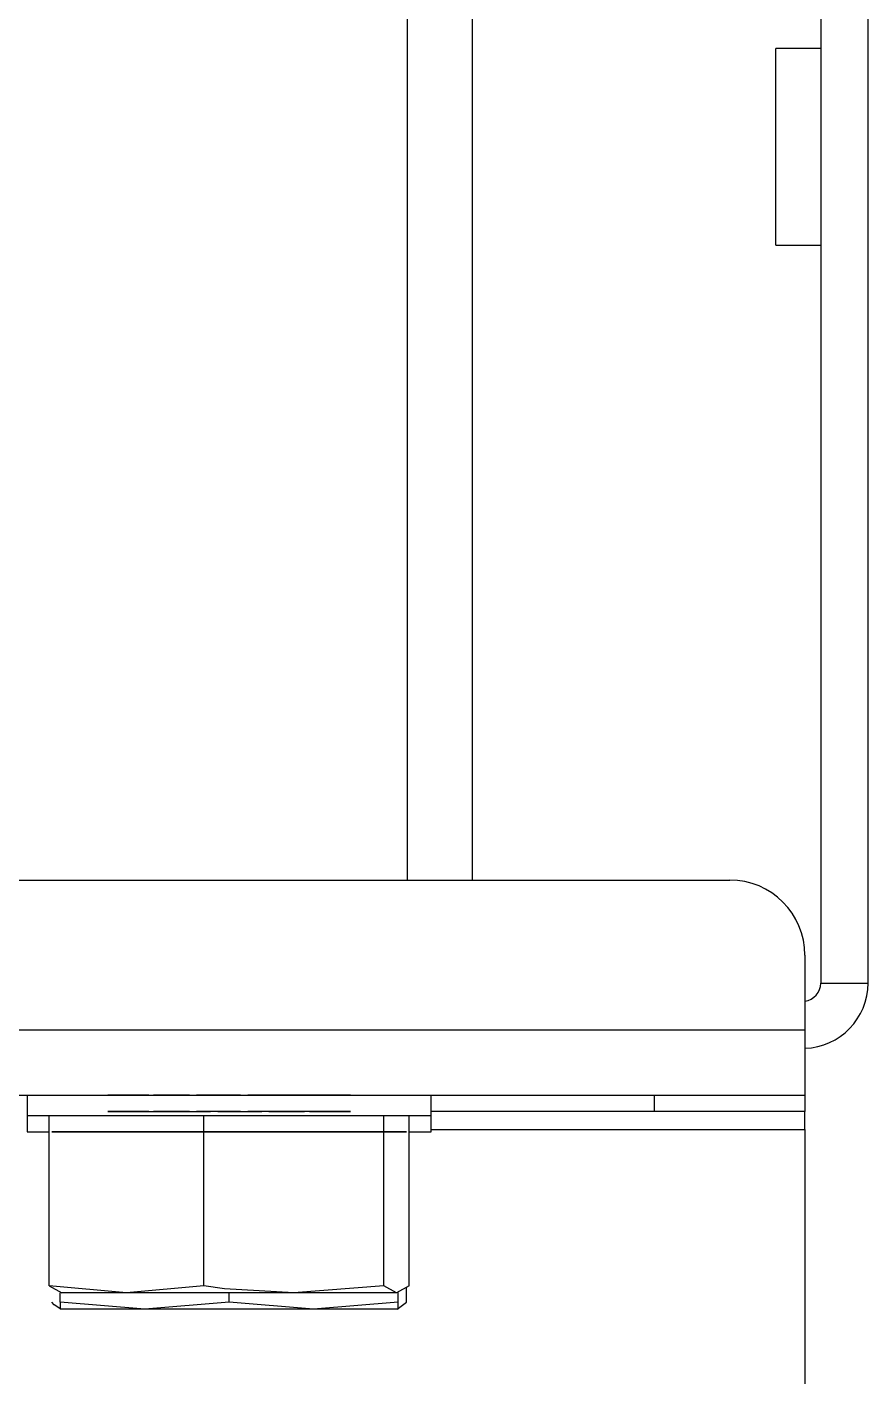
# Model space of a CAD drawing. Extents: x 8 to 102, y 11 to 162.
# Drawn here: x 30.106 to 31.506, y 125.521 to 127.766 of the extents above; entities that cross this region are included whole.
import ezdxf

# ---------------------------------------------------------------- set-up
doc = ezdxf.new("R2010")
doc.units = 0
doc.header["$MEASUREMENT"] = 0
doc.layers.add('TFR-TRI3', color=7, linetype='CONTINUOUS')

msp = doc.modelspace()

# ---------------------------------------------------------------- linework, layer by layer
at = {"layer": 'TFR-TRI3', "color": 30, "linetype": 'CONTINUOUS'}
for p, q in [((30.7391, 126.3464), (30.7391, 131.1879)), ((30.8476, 126.3464), (30.8476, 128.9878))]:
    msp.add_line(p, q, dxfattribs=at)
at = {"layer": 'TFR-TRI3', "color": 113, "linetype": 'CONTINUOUS'}
for p, q in [((31.4271, 128.9579), (31.4271, 126.1749)), ((31.5056, 126.1749), (31.5056, 128.9579)), ((31.3521, 127.708), (31.3521, 127.7299)), ((31.4271, 127.7299), (31.3521, 127.7299)), ((31.3521, 127.6481), (31.3521, 127.708)), ((31.3521, 127.5664), (31.3521, 127.6481)), ((31.3521, 127.4846), (31.3521, 127.5664)), ((31.3521, 127.4248), (31.3521, 127.4846)), ((31.3521, 127.4029), (31.3521, 127.4248)), ((31.3521, 127.4029), (31.4271, 127.4029)), ((31.4271, 126.1749), (31.5056, 126.1749))]:
    msp.add_line(p, q, dxfattribs=at)
at = {"layer": 'TFR-TRI3', "color": 11, "linetype": 'CONTINUOUS'}
for p, q in [((29.9316, 126.3464), (31.2756, 126.3464)), ((31.4006, 126.2214), (31.4006, 126.0964)), ((31.4006, 126.0964), (8.3606, 126.0964)), ((31.4006, 126.0964), (31.4006, 126.02)), ((31.4006, 126.02), (31.4006, 125.9884)), ((8.3606, 125.9884), (31.4006, 125.9884))]:
    msp.add_line(p, q, dxfattribs=at)
at = {"layer": 'TFR-TRI3', "color": 2, "linetype": 'CONTINUOUS'}
for p, q in [((30.1064, 125.9884), (30.1064, 125.9544)), ((30.2418, 125.9884), (30.2406, 125.9884)), ((30.2406, 125.9884), (30.2419, 125.9884)), ((30.2406, 125.9884), (30.2419, 125.9884)), ((30.2418, 125.9884), (30.2406, 125.9884)), ((30.245, 125.9884), (30.2418, 125.9884)), ((30.245, 125.9884), (30.2418, 125.9884)), ((30.2419, 125.9884), (30.2434, 125.9884)), ((30.2419, 125.9884), (30.2434, 125.9884)), ((30.2434, 125.9884), (30.2467, 125.9884)), ((30.2434, 125.9884), (30.2467, 125.9884)), ((30.2777, 125.9884), (30.245, 125.9884)), ((30.2777, 125.9884), (30.245, 125.9884)), ((30.2467, 125.9884), (30.2796, 125.9884)), ((30.2467, 125.9884), (30.2796, 125.9884)), ((30.256, 125.9884), (30.2582, 125.9884)), ((30.256, 125.9884), (30.2582, 125.9884)), ((30.2564, 125.9884), (30.256, 125.9884)), ((30.2564, 125.9884), (30.256, 125.9884)), ((30.2725, 125.9884), (30.2564, 125.9884)), ((30.2725, 125.9884), (30.2564, 125.9884)), ((30.2582, 125.9884), (30.2858, 125.9884)), ((30.2582, 125.9884), (30.2858, 125.9884)), ((30.2622, 125.9884), (30.2629, 125.9884)), ((30.2641, 125.9884), (30.2622, 125.9884)), ((30.2641, 125.9884), (30.2622, 125.9884)), ((30.2622, 125.9884), (30.2629, 125.9884)), ((30.2629, 125.9884), (30.2812, 125.9884)), ((30.2629, 125.9884), (30.2812, 125.9884)), ((30.2904, 125.9884), (30.2641, 125.9884)), ((30.2904, 125.9884), (30.2641, 125.9884)), ((30.2752, 125.9884), (30.2725, 125.9884)), ((30.2752, 125.9884), (30.2725, 125.9884)), ((30.2788, 125.9884), (30.2752, 125.9884)), ((30.2788, 125.9884), (30.2752, 125.9884)), ((30.2777, 125.9884), (30.2808, 125.9884)), ((30.2777, 125.9884), (30.2808, 125.9884)), ((30.3092, 125.9884), (30.2788, 125.9884)), ((30.3092, 125.9884), (30.2788, 125.9884)), ((30.284, 125.9884), (30.2796, 125.9884)), ((30.284, 125.9884), (30.2796, 125.9884)), ((30.2808, 125.9884), (30.2858, 125.9884)), ((30.2808, 125.9884), (30.2858, 125.9884)), ((30.2812, 125.9884), (30.2841, 125.9884)), ((30.2812, 125.9884), (30.2841, 125.9884)), ((30.2904, 125.9884), (30.284, 125.9884)), ((30.2904, 125.9884), (30.284, 125.9884)), ((30.2841, 125.9884), (30.2877, 125.9884)), ((30.2841, 125.9884), (30.2877, 125.9884)), ((30.2877, 125.9884), (30.317, 125.9884)), ((30.2877, 125.9884), (30.317, 125.9884)), ((30.3092, 125.9884), (30.3209, 125.9884)), ((30.3092, 125.9884), (30.3209, 125.9884)), ((30.3298, 125.9884), (30.317, 125.9884)), ((30.3298, 125.9884), (30.317, 125.9884)), ((30.3187, 125.9884), (30.3191, 125.9884)), ((30.3187, 125.9884), (30.3191, 125.9884)), ((30.3209, 125.9884), (30.3187, 125.9884)), ((30.3209, 125.9884), (30.3187, 125.9884)), ((30.3191, 125.9884), (30.3341, 125.9884)), ((30.3191, 125.9884), (30.3341, 125.9884)), ((30.3499, 125.9884), (30.3209, 125.9884)), ((30.3209, 125.9884), (30.3341, 125.9884)), ((30.3209, 125.9884), (30.3341, 125.9884)), ((30.3499, 125.9884), (30.3209, 125.9884)), ((30.3439, 125.9884), (30.3298, 125.9884)), ((30.3439, 125.9884), (30.3298, 125.9884)), ((30.3311, 125.9884), (30.331, 125.9884)), ((30.3311, 125.9884), (30.331, 125.9884)), ((30.331, 125.9884), (30.3334, 125.9884)), ((30.331, 125.9884), (30.3334, 125.9884)), ((30.3439, 125.9884), (30.3311, 125.9884)), ((30.3439, 125.9884), (30.3311, 125.9884)), ((30.3334, 125.9884), (30.3637, 125.9884)), ((30.3334, 125.9884), (30.3637, 125.9884)), ((30.3534, 125.9884), (30.3499, 125.9884)), ((30.3534, 125.9884), (30.3499, 125.9884)), ((30.3565, 125.9884), (30.3534, 125.9884)), ((30.3565, 125.9884), (30.3534, 125.9884)), ((30.3764, 125.9884), (30.3565, 125.9884)), ((30.3764, 125.9884), (30.3565, 125.9884)), ((30.3637, 125.9884), (30.3673, 125.9884)), ((30.3637, 125.9884), (30.3673, 125.9884)), ((30.3673, 125.9884), (30.3702, 125.9884)), ((30.3673, 125.9884), (30.3702, 125.9884)), ((30.3702, 125.9884), (30.3881, 125.9884)), ((30.3702, 125.9884), (30.3881, 125.9884)), ((30.3764, 125.9884), (30.3937, 125.9884)), ((30.3764, 125.9884), (30.3937, 125.9884)), ((30.4057, 125.9884), (30.3881, 125.9884)), ((30.4057, 125.9884), (30.3881, 125.9884)), ((30.3937, 125.9884), (30.4115, 125.9884)), ((30.3937, 125.9884), (30.4115, 125.9884)), ((30.4238, 125.9884), (30.4057, 125.9884)), ((30.4238, 125.9884), (30.4057, 125.9884)), ((30.4131, 125.9884), (30.4115, 125.9884)), ((30.4131, 125.9884), (30.4115, 125.9884)), ((30.4146, 125.9884), (30.4131, 125.9884)), ((30.4146, 125.9884), (30.4131, 125.9884)), ((30.4179, 125.9884), (30.4146, 125.9884)), ((30.4179, 125.9884), (30.4146, 125.9884)), ((30.4522, 125.9884), (30.4179, 125.9884)), ((30.4522, 125.9884), (30.4179, 125.9884)), ((30.4238, 125.9884), (30.4279, 125.9884)), ((30.4238, 125.9884), (30.4279, 125.9884)), ((30.4279, 125.9884), (30.4297, 125.9884)), ((30.4279, 125.9884), (30.4297, 125.9884)), ((30.4297, 125.9884), (30.4331, 125.9884)), ((30.4297, 125.9884), (30.4331, 125.9884)), ((30.4331, 125.9884), (30.4674, 125.9884)), ((30.4331, 125.9884), (30.4674, 125.9884)), ((30.4556, 125.9884), (30.4522, 125.9884)), ((30.4556, 125.9884), (30.4522, 125.9884)), ((30.4573, 125.9884), (30.4556, 125.9884)), ((30.4573, 125.9884), (30.4556, 125.9884)), ((30.4614, 125.9884), (30.4573, 125.9884)), ((30.4614, 125.9884), (30.4573, 125.9884)), ((30.4614, 125.9884), (30.4795, 125.9884)), ((30.4614, 125.9884), (30.4795, 125.9884)), ((30.4674, 125.9884), (30.4707, 125.9884)), ((30.4674, 125.9884), (30.4707, 125.9884)), ((30.4707, 125.9884), (30.4722, 125.9884)), ((30.4707, 125.9884), (30.4722, 125.9884)), ((30.4722, 125.9884), (30.4738, 125.9884)), ((30.4722, 125.9884), (30.4738, 125.9884)), ((30.4916, 125.9884), (30.4738, 125.9884)), ((30.4916, 125.9884), (30.4738, 125.9884)), ((30.4795, 125.9884), (30.4972, 125.9884)), ((30.4795, 125.9884), (30.4972, 125.9884)), ((30.5088, 125.9884), (30.4916, 125.9884)), ((30.5088, 125.9884), (30.4916, 125.9884)), ((30.515, 125.9884), (30.4972, 125.9884)), ((30.515, 125.9884), (30.4972, 125.9884)), ((30.5088, 125.9884), (30.5261, 125.9884)), ((30.5088, 125.9884), (30.5261, 125.9884)), ((30.518, 125.9884), (30.515, 125.9884)), ((30.518, 125.9884), (30.515, 125.9884)), ((30.5216, 125.9884), (30.518, 125.9884)), ((30.5216, 125.9884), (30.518, 125.9884)), ((30.5544, 125.9884), (30.5216, 125.9884)), ((30.5544, 125.9884), (30.5216, 125.9884)), ((30.5261, 125.9884), (30.5292, 125.9884)), ((30.5261, 125.9884), (30.5292, 125.9884)), ((30.5292, 125.9884), (30.533, 125.9884)), ((30.5292, 125.9884), (30.533, 125.9884)), ((30.533, 125.9884), (30.5644, 125.9884)), ((30.533, 125.9884), (30.5644, 125.9884)), ((30.5414, 125.9884), (30.5565, 125.9884)), ((30.5414, 125.9884), (30.5555, 125.9884)), ((30.5414, 125.9884), (30.5565, 125.9884)), ((30.5414, 125.9884), (30.5555, 125.9884)), ((30.5662, 125.9884), (30.5511, 125.9884)), ((30.5662, 125.9884), (30.5511, 125.9884)), ((30.5643, 125.9884), (30.5511, 125.9884)), ((30.5643, 125.9884), (30.5511, 125.9884)), ((30.5569, 125.9884), (30.5544, 125.9884)), ((30.5569, 125.9884), (30.5544, 125.9884)), ((30.5555, 125.9884), (30.5682, 125.9884)), ((30.5555, 125.9884), (30.5682, 125.9884)), ((30.5565, 125.9884), (30.5569, 125.9884)), ((30.5565, 125.9884), (30.5569, 125.9884)), ((30.5761, 125.9884), (30.5643, 125.9884)), ((30.5761, 125.9884), (30.5643, 125.9884)), ((30.5644, 125.9884), (30.5666, 125.9884)), ((30.5644, 125.9884), (30.5666, 125.9884)), ((30.5666, 125.9884), (30.5662, 125.9884)), ((30.5666, 125.9884), (30.5662, 125.9884)), ((30.5976, 125.9884), (30.5682, 125.9884)), ((30.5976, 125.9884), (30.5682, 125.9884)), ((30.5761, 125.9884), (30.6064, 125.9884)), ((30.5761, 125.9884), (30.6064, 125.9884)), ((30.5949, 125.9884), (30.6012, 125.9884)), ((30.5949, 125.9884), (30.6012, 125.9884)), ((30.5949, 125.9884), (30.6211, 125.9884)), ((30.5949, 125.9884), (30.6211, 125.9884)), ((30.6012, 125.9884), (30.5976, 125.9884)), ((30.6012, 125.9884), (30.5976, 125.9884)), ((30.6045, 125.9884), (30.5994, 125.9884)), ((30.6271, 125.9884), (30.5994, 125.9884)), ((30.6045, 125.9884), (30.5994, 125.9884)), ((30.6271, 125.9884), (30.5994, 125.9884)), ((30.6041, 125.9884), (30.6012, 125.9884)), ((30.6012, 125.9884), (30.6057, 125.9884)), ((30.6012, 125.9884), (30.6057, 125.9884)), ((30.6041, 125.9884), (30.6012, 125.9884)), ((30.6223, 125.9884), (30.6041, 125.9884)), ((30.6223, 125.9884), (30.6041, 125.9884)), ((30.6076, 125.9884), (30.6045, 125.9884)), ((30.6076, 125.9884), (30.6045, 125.9884)), ((30.6386, 125.9884), (30.6057, 125.9884)), ((30.6386, 125.9884), (30.6057, 125.9884)), ((30.6064, 125.9884), (30.6101, 125.9884)), ((30.6064, 125.9884), (30.6101, 125.9884)), ((30.6076, 125.9884), (30.6403, 125.9884)), ((30.6076, 125.9884), (30.6403, 125.9884)), ((30.6101, 125.9884), (30.6128, 125.9884)), ((30.6101, 125.9884), (30.6128, 125.9884)), ((30.6128, 125.9884), (30.6288, 125.9884)), ((30.6128, 125.9884), (30.6288, 125.9884)), ((30.6211, 125.9884), (30.623, 125.9884)), ((30.6211, 125.9884), (30.623, 125.9884)), ((30.623, 125.9884), (30.6223, 125.9884)), ((30.623, 125.9884), (30.6223, 125.9884)), ((30.6292, 125.9884), (30.6271, 125.9884)), ((30.6292, 125.9884), (30.6271, 125.9884)), ((30.6288, 125.9884), (30.6292, 125.9884)), ((30.6288, 125.9884), (30.6292, 125.9884)), ((30.6419, 125.9884), (30.6386, 125.9884)), ((30.6419, 125.9884), (30.6386, 125.9884)), ((30.6403, 125.9884), (30.6434, 125.9884)), ((30.6403, 125.9884), (30.6434, 125.9884)), ((30.6433, 125.9884), (30.6419, 125.9884)), ((30.6433, 125.9884), (30.6419, 125.9884)), ((30.6446, 125.9884), (30.6433, 125.9884)), ((30.6446, 125.9884), (30.6433, 125.9884)), ((30.6434, 125.9884), (30.6446, 125.9884)), ((30.6434, 125.9884), (30.6446, 125.9884)), ((30.7789, 125.9544), (30.7789, 125.9884)), ((30.1064, 125.9544), (30.1267, 125.9544)), ((30.1064, 125.9544), (30.1064, 125.9274)), ((30.1267, 125.9544), (30.185, 125.9544)), ((30.185, 125.9544), (30.2745, 125.9544)), ((30.2418, 125.9614), (30.2406, 125.9614)), ((30.2406, 125.9614), (30.2419, 125.9614)), ((30.2418, 125.9614), (30.2406, 125.9614)), ((30.2406, 125.9614), (30.2419, 125.9614)), ((30.245, 125.9614), (30.2418, 125.9614)), ((30.245, 125.9614), (30.2418, 125.9614)), ((30.2419, 125.9614), (30.2434, 125.9614)), ((30.2419, 125.9614), (30.2434, 125.9614)), ((30.2434, 125.9614), (30.2467, 125.9614)), ((30.2434, 125.9614), (30.2467, 125.9614)), ((30.2777, 125.9614), (30.245, 125.9614)), ((30.2777, 125.9614), (30.245, 125.9614)), ((30.2467, 125.9614), (30.2796, 125.9614)), ((30.2467, 125.9614), (30.2796, 125.9614)), ((30.256, 125.9614), (30.2582, 125.9614)), ((30.2564, 125.9614), (30.256, 125.9614)), ((30.256, 125.9614), (30.2582, 125.9614)), ((30.2564, 125.9614), (30.256, 125.9614)), ((30.2725, 125.9614), (30.2564, 125.9614)), ((30.2725, 125.9614), (30.2564, 125.9614)), ((30.2582, 125.9614), (30.2858, 125.9614)), ((30.2582, 125.9614), (30.2858, 125.9614)), ((30.2622, 125.9614), (30.2629, 125.9614)), ((30.2622, 125.9614), (30.2629, 125.9614)), ((30.2641, 125.9614), (30.2622, 125.9614)), ((30.2641, 125.9614), (30.2622, 125.9614)), ((30.2629, 125.9614), (30.2812, 125.9614)), ((30.2629, 125.9614), (30.2812, 125.9614)), ((30.2904, 125.9614), (30.2641, 125.9614)), ((30.2904, 125.9614), (30.2641, 125.9614)), ((30.2752, 125.9614), (30.2725, 125.9614)), ((30.2752, 125.9614), (30.2725, 125.9614)), ((30.2745, 125.9544), (30.3842, 125.9544)), ((30.2788, 125.9614), (30.2752, 125.9614)), ((30.2788, 125.9614), (30.2752, 125.9614)), ((30.2777, 125.9614), (30.2808, 125.9614)), ((30.2777, 125.9614), (30.2808, 125.9614)), ((30.3092, 125.9614), (30.2788, 125.9614)), ((30.3092, 125.9614), (30.2788, 125.9614)), ((30.284, 125.9614), (30.2796, 125.9614)), ((30.284, 125.9614), (30.2796, 125.9614)), ((30.2808, 125.9614), (30.2858, 125.9614)), ((30.2808, 125.9614), (30.2858, 125.9614)), ((30.2812, 125.9614), (30.2841, 125.9614)), ((30.2812, 125.9614), (30.2841, 125.9614)), ((30.2904, 125.9614), (30.284, 125.9614)), ((30.2904, 125.9614), (30.284, 125.9614)), ((30.2841, 125.9614), (30.2877, 125.9614)), ((30.2841, 125.9614), (30.2877, 125.9614)), ((30.2877, 125.9614), (30.317, 125.9614)), ((30.2877, 125.9614), (30.317, 125.9614)), ((30.3092, 125.9614), (30.3209, 125.9614)), ((30.3092, 125.9614), (30.3209, 125.9614)), ((30.3298, 125.9614), (30.317, 125.9614)), ((30.3298, 125.9614), (30.317, 125.9614)), ((30.3209, 125.9614), (30.3187, 125.9614)), ((30.3187, 125.9614), (30.3191, 125.9614)), ((30.3187, 125.9614), (30.3191, 125.9614)), ((30.3209, 125.9614), (30.3187, 125.9614)), ((30.3191, 125.9614), (30.3341, 125.9614)), ((30.3191, 125.9614), (30.3341, 125.9614)), ((30.3499, 125.9614), (30.3209, 125.9614)), ((30.3209, 125.9614), (30.3341, 125.9614)), ((30.3209, 125.9614), (30.3341, 125.9614)), ((30.3499, 125.9614), (30.3209, 125.9614)), ((30.3439, 125.9614), (30.3298, 125.9614)), ((30.3439, 125.9614), (30.3298, 125.9614)), ((30.3311, 125.9614), (30.331, 125.9614)), ((30.3311, 125.9614), (30.331, 125.9614)), ((30.331, 125.9614), (30.3334, 125.9614)), ((30.331, 125.9614), (30.3334, 125.9614)), ((30.3439, 125.9614), (30.3311, 125.9614)), ((30.3439, 125.9614), (30.3311, 125.9614)), ((30.3334, 125.9614), (30.3637, 125.9614)), ((30.3334, 125.9614), (30.3637, 125.9614)), ((30.3534, 125.9614), (30.3499, 125.9614)), ((30.3534, 125.9614), (30.3499, 125.9614)), ((30.3565, 125.9614), (30.3534, 125.9614)), ((30.3565, 125.9614), (30.3534, 125.9614)), ((30.3764, 125.9614), (30.3565, 125.9614)), ((30.3764, 125.9614), (30.3565, 125.9614)), ((30.3637, 125.9614), (30.3673, 125.9614)), ((30.3637, 125.9614), (30.3673, 125.9614)), ((30.3673, 125.9614), (30.3702, 125.9614)), ((30.3673, 125.9614), (30.3702, 125.9614)), ((30.3702, 125.9614), (30.3881, 125.9614)), ((30.3702, 125.9614), (30.3881, 125.9614)), ((30.3764, 125.9614), (30.3937, 125.9614)), ((30.3764, 125.9614), (30.3937, 125.9614)), ((30.3842, 125.9544), (30.501, 125.9544)), ((30.4057, 125.9614), (30.3881, 125.9614)), ((30.4057, 125.9614), (30.3881, 125.9614)), ((30.3937, 125.9614), (30.4115, 125.9614)), ((30.3937, 125.9614), (30.4115, 125.9614)), ((30.4238, 125.9614), (30.4057, 125.9614)), ((30.4238, 125.9614), (30.4057, 125.9614)), ((30.4131, 125.9614), (30.4115, 125.9614)), ((30.4131, 125.9614), (30.4115, 125.9614)), ((30.4146, 125.9614), (30.4131, 125.9614)), ((30.4146, 125.9614), (30.4131, 125.9614)), ((30.4179, 125.9614), (30.4146, 125.9614)), ((30.4179, 125.9614), (30.4146, 125.9614)), ((30.4522, 125.9614), (30.4179, 125.9614)), ((30.4522, 125.9614), (30.4179, 125.9614)), ((30.4238, 125.9614), (30.4279, 125.9614)), ((30.4238, 125.9614), (30.4279, 125.9614)), ((30.4279, 125.9614), (30.4297, 125.9614)), ((30.4279, 125.9614), (30.4297, 125.9614)), ((30.4297, 125.9614), (30.4331, 125.9614)), ((30.4297, 125.9614), (30.4331, 125.9614)), ((30.4331, 125.9614), (30.4674, 125.9614)), ((30.4331, 125.9614), (30.4674, 125.9614)), ((30.4556, 125.9614), (30.4522, 125.9614)), ((30.4556, 125.9614), (30.4522, 125.9614)), ((30.4573, 125.9614), (30.4556, 125.9614)), ((30.4573, 125.9614), (30.4556, 125.9614)), ((30.4614, 125.9614), (30.4573, 125.9614)), ((30.4614, 125.9614), (30.4573, 125.9614)), ((30.4614, 125.9614), (30.4795, 125.9614)), ((30.4614, 125.9614), (30.4795, 125.9614)), ((30.4674, 125.9614), (30.4707, 125.9614)), ((30.4674, 125.9614), (30.4707, 125.9614)), ((30.4707, 125.9614), (30.4722, 125.9614)), ((30.4707, 125.9614), (30.4722, 125.9614)), ((30.4722, 125.9614), (30.4738, 125.9614)), ((30.4722, 125.9614), (30.4738, 125.9614)), ((30.4916, 125.9614), (30.4738, 125.9614)), ((30.4916, 125.9614), (30.4738, 125.9614)), ((30.4795, 125.9614), (30.4972, 125.9614)), ((30.4795, 125.9614), (30.4972, 125.9614)), ((30.5088, 125.9614), (30.4916, 125.9614)), ((30.5088, 125.9614), (30.4916, 125.9614)), ((30.515, 125.9614), (30.4972, 125.9614)), ((30.515, 125.9614), (30.4972, 125.9614)), ((30.501, 125.9544), (30.6108, 125.9544)), ((30.5088, 125.9614), (30.5261, 125.9614)), ((30.5088, 125.9614), (30.5261, 125.9614)), ((30.518, 125.9614), (30.515, 125.9614)), ((30.518, 125.9614), (30.515, 125.9614)), ((30.5216, 125.9614), (30.518, 125.9614)), ((30.5216, 125.9614), (30.518, 125.9614)), ((30.5544, 125.9614), (30.5216, 125.9614)), ((30.5544, 125.9614), (30.5216, 125.9614)), ((30.5261, 125.9614), (30.5292, 125.9614)), ((30.5261, 125.9614), (30.5292, 125.9614)), ((30.5292, 125.9614), (30.533, 125.9614)), ((30.5292, 125.9614), (30.533, 125.9614)), ((30.533, 125.9614), (30.5644, 125.9614)), ((30.533, 125.9614), (30.5644, 125.9614)), ((30.5414, 125.9614), (30.5555, 125.9614)), ((30.5414, 125.9614), (30.5565, 125.9614)), ((30.5414, 125.9614), (30.5565, 125.9614)), ((30.5414, 125.9614), (30.5555, 125.9614)), ((30.5643, 125.9614), (30.5511, 125.9614)), ((30.5662, 125.9614), (30.5511, 125.9614)), ((30.5643, 125.9614), (30.5511, 125.9614)), ((30.5662, 125.9614), (30.5511, 125.9614)), ((30.5569, 125.9614), (30.5544, 125.9614)), ((30.5569, 125.9614), (30.5544, 125.9614)), ((30.5555, 125.9614), (30.5682, 125.9614)), ((30.5555, 125.9614), (30.5682, 125.9614)), ((30.5565, 125.9614), (30.5569, 125.9614)), ((30.5565, 125.9614), (30.5569, 125.9614)), ((30.5761, 125.9614), (30.5643, 125.9614)), ((30.5761, 125.9614), (30.5643, 125.9614)), ((30.5644, 125.9614), (30.5666, 125.9614)), ((30.5644, 125.9614), (30.5666, 125.9614)), ((30.5666, 125.9614), (30.5662, 125.9614)), ((30.5666, 125.9614), (30.5662, 125.9614)), ((30.5976, 125.9614), (30.5682, 125.9614)), ((30.5976, 125.9614), (30.5682, 125.9614)), ((30.5761, 125.9614), (30.6064, 125.9614)), ((30.5761, 125.9614), (30.6064, 125.9614)), ((30.5949, 125.9614), (30.6211, 125.9614)), ((30.5949, 125.9614), (30.6012, 125.9614)), ((30.5949, 125.9614), (30.6211, 125.9614)), ((30.5949, 125.9614), (30.6012, 125.9614)), ((30.6012, 125.9614), (30.5976, 125.9614)), ((30.6012, 125.9614), (30.5976, 125.9614)), ((30.6271, 125.9614), (30.5994, 125.9614)), ((30.6045, 125.9614), (30.5994, 125.9614)), ((30.6045, 125.9614), (30.5994, 125.9614)), ((30.6271, 125.9614), (30.5994, 125.9614)), ((30.6012, 125.9614), (30.6057, 125.9614)), ((30.6041, 125.9614), (30.6012, 125.9614)), ((30.6041, 125.9614), (30.6012, 125.9614)), ((30.6012, 125.9614), (30.6057, 125.9614)), ((30.6223, 125.9614), (30.6041, 125.9614)), ((30.6223, 125.9614), (30.6041, 125.9614)), ((30.6076, 125.9614), (30.6045, 125.9614)), ((30.6076, 125.9614), (30.6045, 125.9614)), ((30.6386, 125.9614), (30.6057, 125.9614)), ((30.6386, 125.9614), (30.6057, 125.9614)), ((30.6064, 125.9614), (30.6101, 125.9614)), ((30.6064, 125.9614), (30.6101, 125.9614)), ((30.6076, 125.9614), (30.6403, 125.9614)), ((30.6076, 125.9614), (30.6403, 125.9614)), ((30.6101, 125.9614), (30.6128, 125.9614)), ((30.6101, 125.9614), (30.6128, 125.9614)), ((30.6108, 125.9544), (30.7002, 125.9544)), ((30.6128, 125.9614), (30.6288, 125.9614)), ((30.6128, 125.9614), (30.6288, 125.9614)), ((30.6211, 125.9614), (30.623, 125.9614)), ((30.6211, 125.9614), (30.623, 125.9614)), ((30.623, 125.9614), (30.6223, 125.9614)), ((30.623, 125.9614), (30.6223, 125.9614)), ((30.6292, 125.9614), (30.6271, 125.9614)), ((30.6292, 125.9614), (30.6271, 125.9614)), ((30.6288, 125.9614), (30.6292, 125.9614)), ((30.6288, 125.9614), (30.6292, 125.9614)), ((30.6419, 125.9614), (30.6386, 125.9614)), ((30.6419, 125.9614), (30.6386, 125.9614)), ((30.6403, 125.9614), (30.6434, 125.9614)), ((30.6403, 125.9614), (30.6434, 125.9614)), ((30.6433, 125.9614), (30.6419, 125.9614)), ((30.6433, 125.9614), (30.6419, 125.9614)), ((30.6446, 125.9614), (30.6433, 125.9614)), ((30.6446, 125.9614), (30.6433, 125.9614)), ((30.6434, 125.9614), (30.6446, 125.9614)), ((30.6434, 125.9614), (30.6446, 125.9614)), ((30.7002, 125.9544), (30.7586, 125.9544)), ((30.7586, 125.9544), (30.7789, 125.9544)), ((30.7789, 125.9274), (30.7789, 125.9544)), ((30.1064, 125.9274), (30.1156, 125.9274)), ((30.1156, 125.9274), (30.1429, 125.9274)), ((30.7424, 125.9274), (30.7696, 125.9274)), ((30.7696, 125.9274), (30.7789, 125.9274))]:
    msp.add_line(p, q, dxfattribs=at)
at = {"layer": 'TFR-TRI3', "color": 1, "linetype": 'CONTINUOUS'}
for p, q in [((31.1506, 125.9614), (31.1506, 125.9884)), ((31.4006, 125.9884), (31.4006, 125.9614)), ((31.1506, 125.9614), (30.7787, 125.9614)), ((31.2756, 125.9614), (31.1506, 125.9614)), ((31.3671, 125.9614), (31.2756, 125.9614)), ((31.4006, 125.9614), (31.3671, 125.9614)), ((31.4006, 125.9526), (31.4006, 125.9614)), ((31.4006, 125.9314), (31.4006, 125.9526)), ((30.7785, 125.9314), (31.4006, 125.9314)), ((31.4006, 125.9314), (31.4006, 120.3164))]:
    msp.add_line(p, q, dxfattribs=at)
at = {"layer": 'TFR-TRI3', "color": 3, "linetype": 'CONTINUOUS'}
for p, q in [((30.1429, 125.671), (30.1429, 125.9544)), ((30.4004, 125.671), (30.4004, 125.9544)), ((30.7001, 125.671), (30.7001, 125.9544)), ((30.7424, 125.671), (30.7424, 125.9544)), ((30.1478, 125.9274), (30.4126, 125.9274)), ((30.1779, 125.9274), (30.1478, 125.9274)), ((30.4426, 125.9274), (30.1616, 125.9274)), ((30.1616, 125.9274), (30.4426, 125.9274)), ((30.4727, 125.9274), (30.1779, 125.9274)), ((30.4126, 125.9274), (30.7074, 125.9274)), ((30.7236, 125.9274), (30.4426, 125.9274)), ((30.4426, 125.9274), (30.7236, 125.9274)), ((30.7375, 125.9274), (30.4727, 125.9274)), ((30.7074, 125.9274), (30.7375, 125.9274)), ((30.2716, 125.6594), (30.1429, 125.671)), ((30.1429, 125.671), (30.164, 125.6594)), ((30.4004, 125.671), (30.2716, 125.6594)), ((30.4349, 125.6665), (30.4004, 125.671)), ((30.5502, 125.6594), (30.4349, 125.6665)), ((30.7001, 125.671), (30.5502, 125.6594)), ((30.7212, 125.6594), (30.7001, 125.671)), ((30.7424, 125.671), (30.7212, 125.6594)), ((30.7236, 125.644), (30.7236, 125.6607)), ((30.7375, 125.644), (30.7375, 125.6683)), ((30.1513, 125.6395), (30.1478, 125.644)), ((30.1628, 125.6324), (30.1513, 125.6395)), ((30.1616, 125.644), (30.1616, 125.6594)), ((30.1616, 125.644), (30.1616, 125.6324)), ((30.3021, 125.6324), (30.1616, 125.644)), ((30.183, 125.6594), (30.164, 125.6594)), ((30.2716, 125.6594), (30.183, 125.6594)), ((30.406, 125.6594), (30.2716, 125.6594)), ((30.4426, 125.644), (30.3021, 125.6324)), ((30.5502, 125.6594), (30.406, 125.6594)), ((30.4426, 125.644), (30.4426, 125.6594)), ((30.5831, 125.6324), (30.4426, 125.644)), ((30.6656, 125.6594), (30.5502, 125.6594)), ((30.7236, 125.644), (30.5831, 125.6324)), ((30.7212, 125.6594), (30.6656, 125.6594)), ((30.7224, 125.6324), (30.7375, 125.644)), ((30.7236, 125.6324), (30.7236, 125.644)), ((30.1993, 125.6324), (30.1616, 125.6324)), ((30.3021, 125.6324), (30.1993, 125.6324)), ((30.4426, 125.6324), (30.3021, 125.6324)), ((30.5831, 125.6324), (30.4426, 125.6324)), ((30.686, 125.6324), (30.5831, 125.6324)), ((30.7236, 125.6324), (30.686, 125.6324))]:
    msp.add_line(p, q, dxfattribs=at)
at = {"layer": 'TFR-TRI3', "color": 11, "linetype": 'CONTINUOUS'}
msp.add_arc((31.2756, 126.2214), 0.125, 0, 90, dxfattribs=at)
at = {"layer": 'TFR-TRI3', "color": 113, "linetype": 'CONTINUOUS'}
for radius, start in [(0.03, 276.7008), (0.1085, 271.8492)]:
    msp.add_arc((31.3971, 126.1749), radius, start, 0, dxfattribs=at)

doc.saveas('drawing.dxf')
